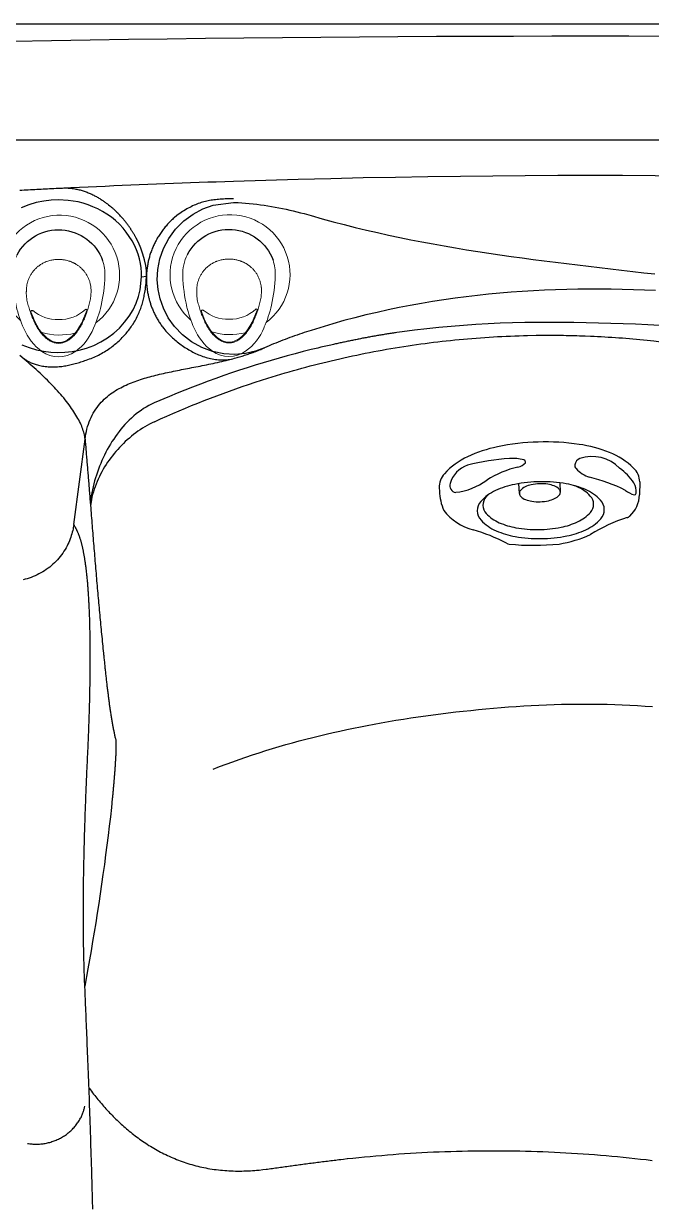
# Model space of a CAD drawing. Extents: x 832 to 912, y 781 to 934.
# Drawn here: x 859.19 to 873.58, y 863.5 to 890.68 of the extents above; entities that cross this region are included whole.
import ezdxf

# ---------------------------------------------------------------- set-up
doc = ezdxf.new("R2010")
doc.units = 0
doc.header["$MEASUREMENT"] = 0
for name, color, linetype in [('1', 4, 'Continuous'), ('DIM', 3, 'Continuous'), ('SPA', 2, 'Continuous')]:
    doc.layers.add(name, color=color, linetype=linetype)

# ---------------------------------------------------------------- blocks, each defined once
blk = doc.blocks.new('72')
at = {"color": 4, "linetype": 'Continuous', "lineweight": 15}
for start, end in [(220.7492, 142.9494), (165.1969, 197.8132)]:
    blk.add_arc((0, 0), 1.375, start, end, dxfattribs=at)
at = {"layer": '1', "linetype": 'Continuous', "lineweight": 15}
blk.add_line((-1.521, -0.646), (-1.523, -0.644), dxfattribs=at)
at = {"layer": '1', "linetype": 'Continuous', "lineweight": 15, "flags": 128}
blk.add_lwpolyline([(-0.81, 0.621), (-0.905, 0.587), (-0.999, 0.549), (-1.092, 0.505), (-1.181, 0.456), (-1.267, 0.4), (-1.347, 0.337), (-1.405, 0.282), (-1.457, 0.221), (-1.487, 0.176), (-1.512, 0.128), (-1.531, 0.077), (-1.544, 0.02), (-1.546, -0.039), (-1.539, -0.097), (-1.522, -0.153), (-1.5, -0.203), (-1.472, -0.25), (-1.44, -0.294), (-1.381, -0.359), (-1.315, -0.416), (-1.244, -0.468), (-1.149, -0.525), (-1.05, -0.576), (-0.948, -0.619), (-0.844, -0.658)], dxfattribs=at)
at = {"layer": '1', "linetype": 'Continuous', "lineweight": 15}
for centre, radius, start, end in [((-0.187, -1.448), 2.451, 102.0442, 114.7624), ((0.104, -2.603), 3.642, 92.0665, 102.7282), ((0.021, 0.084), 0.954, 70.8918, 92.891), ((-0.734, -0.399), 1.272, 112.1545, 143.4931), ((-0.148, 0), 0.873, 137.3551, 181.5716), ((-1.223, -0.024), 0.655, 144.4276, 215.6266), ((-0.141, -0.046), 0.88, 178.584, 220.1541), ((-0.741, 0.343), 1.261, 216.4207, 247.5271), ((-0.154, 1.5), 2.557, 245.294, 257.3674), ((0.073, 2.388), 3.473, 256.4351, 268.374), ((0.016, -0.096), 0.988, 267.5789, 296.8901)]:
    blk.add_arc(centre, radius, start, end, dxfattribs=at)
at = {"layer": '1'}
for centre, radius, start, end in [((-0.036, -0.025), 1.076, 297.6393, 69.9241), ((-0.802, 0.605), 0.0177, 309.977, 117.7542), ((-0.836, -0.631), 0.028, 253.5221, 38.0725)]:
    blk.add_arc(centre, radius, start, end, dxfattribs=at)
at = {"layer": '1', "color": 3, "linetype": 'Continuous', "lineweight": 15}
for points, knots in [([(-0.605, -0.743), (-0.647, -0.733), (-0.729, -0.712), (-0.85, -0.673), (-0.969, -0.629), (-1.086, -0.577), (-1.185, -0.524), (-1.266, -0.473), (-1.331, -0.426), (-1.391, -0.373), (-1.446, -0.315), (-1.494, -0.251), (-1.526, -0.192), (-1.545, -0.142), (-1.556, -0.103), (-1.563, -0.064), (-1.566, -0.024), (-1.564, 0.016), (-1.557, 0.056), (-1.546, 0.094), (-1.527, 0.144), (-1.495, 0.202), (-1.446, 0.266), (-1.391, 0.324), (-1.33, 0.376), (-1.266, 0.423), (-1.185, 0.475), (-1.087, 0.528), (-0.971, 0.58), (-0.851, 0.625), (-0.73, 0.663), (-0.648, 0.684), (-0.607, 0.694)], [0, 0, 0, 0, 0.049918, 0.099848, 0.149772, 0.199708, 0.249758, 0.281163, 0.312549, 0.343847, 0.375097, 0.406409, 0.43777, 0.453463, 0.469146, 0.48481, 0.500452, 0.516071, 0.531676, 0.547279, 0.562891, 0.594116, 0.625338, 0.65655, 0.687781, 0.719016, 0.750242, 0.800203, 0.850202, 0.900166, 0.950083, 1, 1, 1, 1]), ([(-0.607, 0.694), (-0.587, 0.699), (-0.548, 0.707), (-0.508, 0.711), (-0.488, 0.713)], [0, 0, 0, 0, 0.499996, 1, 1, 1, 1]), ([(-0.432, 0.718), (-0.441, 0.717), (-0.46, 0.716), (-0.479, 0.714), (-0.488, 0.713)], [0, 0, 0, 0, 0.503897, 1, 1, 1, 1]), ([(-0.302, 0.718), (-0.325, 0.719), (-0.368, 0.721), (-0.411, 0.719), (-0.432, 0.718)], [0, 0, 0, 0, 0.515264, 1, 1, 1, 1]), ([(-0.029, 0.638), (-0.052, 0.649), (-0.097, 0.671), (-0.163, 0.693), (-0.225, 0.708), (-0.265, 0.714), (-0.284, 0.716)], [0, 0, 0, 0, 0.2871549, 0.5493861, 0.7868935, 1, 1, 1, 1]), ([(0.36, -0.024), (0.359, 0.002), (0.358, 0.054), (0.345, 0.133), (0.33, 0.192), (0.317, 0.232), (0.31, 0.252), (0.302, 0.272), (0.293, 0.293), (0.284, 0.313), (0.274, 0.333), (0.257, 0.365), (0.23, 0.407), (0.191, 0.46), (0.145, 0.511), (0.092, 0.559), (0.034, 0.602), (-0.008, 0.626), (-0.029, 0.638)], [0, 0, 0, 0, 0.095821, 0.193894, 0.294492, 0.320678, 0.347244, 0.374185, 0.401486, 0.429141, 0.457148, 0.485334, 0.563526, 0.642838, 0.730397, 0.819135, 0.909028, 1, 1, 1, 1]), ([(-0.031, -0.684), (-0.01, -0.672), (0.032, -0.65), (0.089, -0.608), (0.143, -0.56), (0.184, -0.515), (0.216, -0.474), (0.24, -0.44), (0.261, -0.405), (0.28, -0.37), (0.294, -0.339), (0.305, -0.314), (0.321, -0.272), (0.341, -0.206), (0.357, -0.114), (0.359, -0.054), (0.36, -0.024)], [0, 0, 0, 0, 0.089465, 0.177985, 0.265807, 0.356658, 0.40795, 0.458748, 0.509015, 0.558748, 0.607996, 0.633599, 0.659069, 0.775989, 0.88959, 1, 1, 1, 1]), ([(-0.469, -0.763), (-0.492, -0.761), (-0.538, -0.758), (-0.583, -0.748), (-0.605, -0.743)], [0, 0, 0, 0, 0.500007, 1, 1, 1, 1]), ([(-0.469, -0.763), (-0.458, -0.763), (-0.435, -0.765), (-0.412, -0.765), (-0.4, -0.765)], [0, 0, 0, 0, 0.497126, 1, 1, 1, 1]), ([(-0.283, -0.76), (-0.263, -0.758), (-0.223, -0.752), (-0.162, -0.737), (-0.096, -0.715), (-0.053, -0.695), (-0.031, -0.684)], [0, 0, 0, 0, 0.219659, 0.459288, 0.719297, 1, 1, 1, 1])]:
    blk.add_open_spline(points, degree=3, knots=knots, dxfattribs=at)
for points in [[(-0.302, 0.718), (-0.284, 0.716)], [(-0.4, -0.765), (-0.303, -0.762)]]:
    blk.add_open_spline(points, degree=1, dxfattribs=at)
at = {"layer": '1', "linetype": 'Continuous', "lineweight": 15}
blk.add_open_spline([(-0.283, -0.76), (-0.303, -0.762)], degree=1, dxfattribs=at)
blk = doc.blocks.new('STANDARD')
at = {"layer": '1', "color": 2}
for p, q in [((0.984, 2.3), (1.28, 2.282)), ((1.162, 0.474), (0.952, 0.472)), ((1.166, -0.466), (0.941, -0.471)), ((0.984, -2.3), (1.056, -2.298))]:
    blk.add_line(p, q, dxfattribs=at)
blk.add_lwpolyline([(0.984, 2.3, 0.194738), (0.662, 2.17, 0.099647), (0.288, 1.626, 0.057272), (0.082, 0.936, 0.043868), (0, 0, 0.043868), (0.082, -0.936, 0.057272), (0.288, -1.626, 0.099647), (0.662, -2.17, 0.194738), (0.984, -2.3, 0.194738)], format="xyb", dxfattribs=at)
for points in [[(1.536, -1.445, 0.188918), (1.753, -1.364, 0.101146), (2.005, -1.027, 0.059435), (2.15, -0.592, 0.045845), (2.216, -0.001, 0.045845), (2.173, 0.591, 0.059435), (2.045, 1.032, 0.101146), (1.806, 1.379, 0.188918), (1.592, 1.468, 0.188918), (1.376, 1.387, 0.101146), (1.123, 1.05, 0.059435), (0.978, 0.615, 0.045845), (0.913, 0.024, 0.045845), (0.955, -0.568, 0.059435), (1.083, -1.009, 0.101146), (1.322, -1.356, 0.188918)], [(1.166, -0.466, 0.191184), (1.234, -0.439, 0.100578), (1.312, -0.328, 0.058587), (1.354, -0.186, 0.045064), (1.371, 0.005, 0.045064), (1.353, 0.196, 0.058587), (1.309, 0.337, 0.100578), (1.231, 0.447, 0.191184), (1.162, 0.474, 0.191184), (1.095, 0.447, 0.100578), (1.017, 0.336, 0.058587), (0.974, 0.194, 0.045064), (0.958, 0.003, 0.045064), (0.976, -0.188, 0.058587), (1.019, -0.329, 0.100578), (1.098, -0.44, 0.191184)]]:
    blk.add_lwpolyline(points, format="xyb", close=True, dxfattribs=at)
at = {"layer": '1', "color": 3}
for points in [[(1.414, -1.311, 0.188918), (1.603, -1.241, 0.101146), (1.823, -0.947, 0.059435), (1.949, -0.568, 0.045845), (2.007, -0.053, 0.045845), (1.969, 0.464, 0.059435), (1.858, 0.848, 0.101146), (1.65, 1.15, 0.188918), (1.463, 1.227, 0.188918), (1.274, 1.157, 0.101146), (1.055, 0.863, 0.010554), (1.026, 0.798, 0.045845)], [(1.172, -1.175, 0.021992), (1.228, -1.234, 0.188918), (1.414, -1.311, 0.188918)]]:
    blk.add_lwpolyline(points, format="xyb", dxfattribs=at)
for centre, radius, start, end in [((1.183, 1.847), 0.366, 80.8518, 118.9625), ((1.235, 2.165), 0.0439, 357.8341, 81.7245), ((1.724, 1.025), 1.349, 122.169, 142.4355), ((4.562, 0.132), 3.857, 151.6164, 164.6623), ((0.568, 2.431), 0.76, 322.2664, 339.394), ((1.258, 1.195), 0.889, 132.7569, 196.3026), ((0.095, 1.439), 0.801, 312.5754, 339.0523), ((0.583, 1.008), 0.188, 199.4752, 259.1487), ((0.567, 0.925), 0.103, 259.1487, 312.5754), ((1.287, -0.625), 0.931, 162.2988, 182.6181), ((0.453, -0.355), 0.0541, 73.5871, 165.6626), ((0.16, -0.575), 0.411, 13.2926, 41.4318), ((2.731, -0.06), 2.211, 190.9737, 211.2098), ((5.417, -0.499), 5.062, 181.9016, 192.9406), ((-0.343, -2.033), 1.443, 4.4001, 34.9907), ((1.085, -1.451), 0.629, 196.8623, 251.9047), ((0.943, -1.903), 0.155, 249.9578, 352.6608)]:
    blk.add_arc(centre, radius, start, end, dxfattribs=at)
at = {"layer": '1', "color": 2}
for centre, radius, start, end in [((1.254, 1.613), 0.669, 40.7757, 87.76), ((1.634, 1.941), 0.168, 15.685, 40.7757), ((5.174, 2.935), 3.51, 195.685, 210.8178), ((-0.652, -0.001), 3.033, 7.7761, 22.0333), ((-3.284, 0.004), 5.652, 352.4729, 4.1121), ((5.378, -2.583), 3.559, 149.904, 163.1848), ((2.153, -0.714), 0.168, 329.904, 352.4729), ((0.729, -1.167), 1.301, 306.4998, 342.6906), ((1.026, -0.938), 1.361, 271.2926, 290.5173)]:
    blk.add_arc(centre, radius, start, end, dxfattribs=at)
blk = doc.blocks.new('2010SOVEREIGN')
at = {"layer": '1', "color": 3}
blk.add_line((67.597, 90.03), (12.061, 90.03), dxfattribs=at)
blk.add_arc((39.827, -655.505), 747.922, 87.836622, 92.163457, dxfattribs=at)
at = {"layer": 'SPA', "color": 3, "linetype": 'Continuous'}
for p, q in [((29.535, 86.899), (29.649, 86.915)), ((27.982, 81.216), (28.241, 83.178))]:
    blk.add_line(p, q, dxfattribs=at)
at = {"layer": 'SPA', "color": 4}
blk.add_lwpolyline([(12, 92.705), (67.658, 92.705, -0.414214), (79.658, 80.705), (79.658, 12, -0.414214), (67.658, 0), (12, 0, -0.414214), (0, 12), (0, 80.705, -0.414214)], format="xyb", close=True, dxfattribs=at)
at = {"layer": 'SPA', "color": 2, "linetype": 'Continuous'}
for points in [[(31.641, 89.095), (32.385, 89.118), (33.128, 89.139), (33.872, 89.157), (34.615, 89.174), (35.359, 89.188), (36.102, 89.2), (36.846, 89.21), (37.589, 89.218), (38.333, 89.224), (39.077, 89.227), (39.821, 89.228), (40.564, 89.227), (41.308, 89.224), (42.052, 89.218), (42.795, 89.211), (43.539, 89.201), (44.283, 89.189), (45.026, 89.174), (46.513, 89.139)], [(26.745, 88.887), (26.794, 88.889), (26.843, 88.892), (26.892, 88.894), (26.94, 88.897), (26.989, 88.899), (27.038, 88.902), (27.087, 88.904), (27.136, 88.907), (27.185, 88.909), (27.233, 88.912), (27.282, 88.914), (27.331, 88.917), (27.38, 88.919), (27.429, 88.921), (27.478, 88.924), (27.526, 88.926), (27.575, 88.929), (27.624, 88.931), (27.722, 88.936)], [(27.722, 88.936), (27.918, 88.945), (28.114, 88.954), (28.309, 88.964), (28.505, 88.972), (28.701, 88.981), (28.897, 88.99), (29.093, 88.998), (29.289, 89.007), (29.485, 89.015), (29.681, 89.023), (29.877, 89.031), (30.073, 89.038), (30.269, 89.046), (30.465, 89.053), (30.661, 89.061), (30.857, 89.068), (31.053, 89.075), (31.249, 89.081), (31.641, 89.095)], [(41.421, 85.785), (41.14, 85.799), (40.858, 85.811), (40.576, 85.822), (40.294, 85.831), (40.012, 85.839), (39.73, 85.845), (39.448, 85.849), (39.165, 85.852), (38.883, 85.853), (38.601, 85.852), (38.32, 85.849), (38.04, 85.842), (37.761, 85.832), (37.482, 85.819), (37.201, 85.803), (36.918, 85.783), (36.636, 85.76), (36.355, 85.734), (36.073, 85.705), (35.793, 85.672), (35.513, 85.636), (35.387, 85.619), (35.361, 85.615), (35.335, 85.612), (35.309, 85.608), (35.283, 85.604), (35.256, 85.6), (35.23, 85.596), (35.204, 85.592), (35.178, 85.588), (35.152, 85.584), (35.126, 85.58), (35.1, 85.576), (35.074, 85.571), (35.048, 85.567), (35.021, 85.563), (34.995, 85.558), (34.969, 85.554), (34.943, 85.549), (34.917, 85.545), (34.891, 85.54), (34.865, 85.536), (34.839, 85.531), (34.813, 85.526), (34.787, 85.522), (34.761, 85.517), (34.735, 85.512), (34.709, 85.507), (34.683, 85.502), (34.657, 85.498), (34.631, 85.493), (34.605, 85.488), (34.579, 85.483), (34.553, 85.478), (34.527, 85.472), (34.502, 85.467), (34.476, 85.462), (34.45, 85.457), (34.424, 85.452), (34.398, 85.446), (34.372, 85.441), (34.346, 85.436), (34.32, 85.431), (34.294, 85.425), (34.269, 85.42), (34.243, 85.414), (34.217, 85.409), (34.191, 85.403), (34.165, 85.398), (34.139, 85.392), (34.114, 85.387), (34.088, 85.381), (34.062, 85.376), (34.036, 85.37), (34.01, 85.364), (33.985, 85.359), (33.959, 85.353), (33.933, 85.347), (33.872, 85.334), (33.798, 85.317), (33.724, 85.3), (33.649, 85.283), (33.575, 85.265), (33.427, 85.229)], [(33.427, 85.229), (33.242, 85.183), (33.057, 85.135), (32.873, 85.085), (32.69, 85.034), (32.507, 84.981), (32.324, 84.927), (32.142, 84.871), (31.961, 84.814), (31.78, 84.755), (31.599, 84.695), (31.42, 84.633), (31.241, 84.57), (31.062, 84.505), (30.884, 84.438), (30.707, 84.37), (30.53, 84.301), (30.354, 84.23), (30.178, 84.157), (29.829, 84.008)], [(29.829, 84.008), (29.765, 83.978), (29.703, 83.946), (29.642, 83.912), (29.582, 83.875), (29.524, 83.836), (29.467, 83.795), (29.411, 83.752), (29.357, 83.707), (29.305, 83.66), (29.254, 83.612), (29.204, 83.562), (29.156, 83.511), (29.109, 83.458), (29.064, 83.404), (29.02, 83.349), (28.978, 83.293), (28.937, 83.236), (28.897, 83.178), (28.858, 83.118), (28.821, 83.058), (28.786, 82.997), (28.751, 82.936), (28.718, 82.873), (28.687, 82.81), (28.656, 82.747), (28.627, 82.682), (28.599, 82.617), (28.573, 82.552), (28.548, 82.486), (28.524, 82.419), (28.501, 82.352), (28.48, 82.285), (28.459, 82.217), (28.441, 82.149), (28.424, 82.08), (28.408, 82.011), (28.393, 81.942), (28.38, 81.872), (28.359, 81.732)], [(35.026, 76.668), (35.197, 76.698), (35.367, 76.727), (35.538, 76.754), (35.71, 76.781), (35.881, 76.806), (36.053, 76.83), (36.224, 76.854), (36.396, 76.876), (36.569, 76.897), (36.741, 76.917), (36.913, 76.936), (37.086, 76.954), (37.259, 76.972), (37.432, 76.988), (37.605, 77.003), (37.778, 77.018), (37.951, 77.031), (38.124, 77.043), (38.298, 77.055), (38.471, 77.065), (38.645, 77.074), (38.818, 77.081), (38.992, 77.088), (39.166, 77.092), (39.34, 77.096), (39.514, 77.098), (39.688, 77.099), (39.862, 77.098), (40.036, 77.095), (40.21, 77.092), (40.384, 77.086), (40.558, 77.08), (40.732, 77.072), (40.906, 77.062), (41.079, 77.052), (41.253, 77.04)], [(31.176, 75.607), (31.325, 75.665), (31.475, 75.721), (31.625, 75.775), (31.776, 75.829), (31.927, 75.881), (32.079, 75.932), (32.231, 75.981), (32.383, 76.03), (32.536, 76.076), (32.689, 76.122), (32.843, 76.167), (32.997, 76.21), (33.151, 76.252), (33.306, 76.293), (33.461, 76.333), (33.616, 76.371), (33.772, 76.408), (33.927, 76.445), (34.084, 76.48), (34.24, 76.514), (34.397, 76.547), (34.554, 76.579), (34.711, 76.61), (35.026, 76.668)], [(26.924, 67.021), (26.948, 67.017), (26.973, 67.013), (26.997, 67.01), (27.022, 67.007), (27.047, 67.005), (27.072, 67.004), (27.098, 67.003), (27.123, 67.002), (27.149, 67.003), (27.174, 67.004), (27.2, 67.005), (27.225, 67.007), (27.251, 67.01), (27.277, 67.013), (27.303, 67.017), (27.328, 67.021), (27.354, 67.026), (27.38, 67.032), (27.405, 67.038), (27.431, 67.044), (27.456, 67.052), (27.482, 67.06), (27.507, 67.068), (27.532, 67.077), (27.556, 67.087), (27.581, 67.097), (27.605, 67.108), (27.63, 67.119), (27.654, 67.131), (27.677, 67.143), (27.701, 67.156), (27.724, 67.169), (27.746, 67.183), (27.769, 67.197), (27.791, 67.212), (27.812, 67.228), (27.834, 67.243), (27.855, 67.26), (27.875, 67.276), (27.895, 67.294), (27.915, 67.311), (27.934, 67.329), (27.953, 67.348), (27.971, 67.367), (27.989, 67.386), (28.006, 67.406), (28.023, 67.426), (28.039, 67.446), (28.055, 67.467), (28.07, 67.488), (28.085, 67.509), (28.099, 67.531), (28.112, 67.553), (28.125, 67.574), (28.137, 67.596), (28.148, 67.617), (28.158, 67.638), (28.168, 67.658), (28.176, 67.679), (28.185, 67.699), (28.192, 67.718), (28.199, 67.737), (28.205, 67.756), (28.211, 67.775), (28.216, 67.792), (28.221, 67.81), (28.225, 67.827), (28.229, 67.843), (28.236, 67.874)]]:
    blk.add_lwpolyline(points, dxfattribs=at)
at = {"layer": 'SPA', "color": 3, "linetype": 'Continuous'}
for points in [[(27.722, 88.936), (27.757, 88.937), (27.791, 88.937), (27.824, 88.937), (27.857, 88.935), (27.888, 88.933), (27.919, 88.93), (27.948, 88.927), (27.976, 88.923), (28.004, 88.918), (28.03, 88.913), (28.055, 88.908), (28.079, 88.903), (28.104, 88.897), (28.128, 88.891), (28.152, 88.884), (28.175, 88.878), (28.198, 88.87), (28.222, 88.863), (28.244, 88.855), (28.267, 88.846), (28.29, 88.838), (28.312, 88.829), (28.334, 88.82), (28.355, 88.811), (28.377, 88.801), (28.398, 88.791), (28.419, 88.781), (28.44, 88.771), (28.46, 88.76), (28.48, 88.749), (28.5, 88.739), (28.52, 88.727), (28.539, 88.716), (28.558, 88.705), (28.577, 88.694), (28.595, 88.683), (28.612, 88.671), (28.63, 88.66), (28.647, 88.649), (28.663, 88.637), (28.68, 88.626), (28.696, 88.614), (28.711, 88.603), (28.726, 88.592), (28.741, 88.581), (28.755, 88.57), (28.769, 88.559), (28.782, 88.549), (28.808, 88.528)], [(27.632, 88.665), (27.466, 88.658), (27.295, 88.637), (27.122, 88.601), (26.949, 88.548), (26.78, 88.479)], [(29.535, 86.899), (29.533, 87), (29.524, 87.102), (29.509, 87.206), (29.486, 87.311), (29.455, 87.416), (29.417, 87.521), (29.371, 87.625), (29.318, 87.727), (29.256, 87.827), (29.187, 87.923), (29.111, 88.016), (29.028, 88.104), (28.939, 88.187), (28.844, 88.264), (28.744, 88.335), (28.64, 88.399), (28.532, 88.457), (28.421, 88.507), (28.309, 88.551), (28.195, 88.587), (28.081, 88.616), (27.967, 88.638), (27.853, 88.653), (27.632, 88.665)], [(32.354, 85.268), (32.145, 85.192), (31.917, 85.141), (31.673, 85.12), (31.419, 85.134), (31.164, 85.187), (30.915, 85.279), (30.682, 85.408), (30.473, 85.569), (30.294, 85.756), (30.149, 85.961), (30.038, 86.176), (29.961, 86.393), (29.915, 86.607), (29.897, 86.831), (29.908, 87.066), (29.955, 87.308), (30.038, 87.55), (30.159, 87.781), (30.316, 87.995), (30.504, 88.183), (30.716, 88.339), (30.943, 88.459), (31.179, 88.542), (31.641, 88.606)], [(31.641, 88.687), (31.603, 88.687), (31.564, 88.687), (31.526, 88.686), (31.488, 88.685), (31.45, 88.684), (31.413, 88.682), (31.376, 88.68), (31.339, 88.678), (31.303, 88.675), (31.267, 88.671), (31.232, 88.668), (31.197, 88.663), (31.163, 88.659), (31.129, 88.654), (31.097, 88.648), (31.064, 88.642), (31.032, 88.635), (30.999, 88.627), (30.967, 88.619), (30.934, 88.61), (30.902, 88.6), (30.87, 88.589), (30.837, 88.578), (30.804, 88.566), (30.772, 88.553), (30.739, 88.539), (30.707, 88.524), (30.674, 88.508), (30.641, 88.492), (30.608, 88.474), (30.575, 88.456), (30.542, 88.437), (30.509, 88.416), (30.475, 88.395), (30.442, 88.373), (30.41, 88.35), (30.378, 88.327), (30.346, 88.302), (30.284, 88.252)], [(31.641, 88.606), (31.649, 88.606), (31.656, 88.606), (31.664, 88.606), (31.671, 88.606), (31.679, 88.605), (31.686, 88.605), (31.694, 88.605), (31.701, 88.605), (31.708, 88.605), (31.716, 88.604), (31.723, 88.604), (31.73, 88.604), (31.738, 88.603), (31.752, 88.603)], [(31.752, 88.603), (31.837, 88.597), (31.922, 88.59), (32.007, 88.582), (32.092, 88.573), (32.176, 88.563), (32.261, 88.553), (32.345, 88.541), (32.43, 88.528), (32.514, 88.514), (32.598, 88.499), (32.682, 88.483), (32.766, 88.467), (32.849, 88.449), (32.932, 88.431), (33.015, 88.411), (33.098, 88.391), (33.181, 88.37), (33.263, 88.349), (33.427, 88.303)], [(29.089, 88.254), (29.072, 88.274), (29.055, 88.293), (29.038, 88.311), (29.021, 88.329), (29.005, 88.346), (28.989, 88.362), (28.973, 88.378), (28.958, 88.393), (28.943, 88.407), (28.928, 88.421), (28.914, 88.435), (28.9, 88.447), (28.887, 88.46), (28.874, 88.471), (28.862, 88.482), (28.85, 88.492), (28.839, 88.502), (28.828, 88.511), (28.808, 88.528)], [(29.649, 86.915), (29.646, 87.037), (29.632, 87.162), (29.606, 87.291), (29.569, 87.422), (29.522, 87.555), (29.464, 87.687), (29.414, 87.785), (29.399, 87.813), (29.392, 87.825), (29.385, 87.837), (29.379, 87.849), (29.372, 87.86), (29.365, 87.872), (29.358, 87.884), (29.351, 87.895), (29.344, 87.907), (29.337, 87.918), (29.33, 87.93), (29.323, 87.941), (29.316, 87.952), (29.309, 87.963), (29.301, 87.975), (29.294, 87.986), (29.287, 87.997), (29.279, 88.008), (29.272, 88.018), (29.264, 88.029), (29.257, 88.04), (29.249, 88.051), (29.242, 88.061), (29.234, 88.071), (29.227, 88.082), (29.219, 88.092), (29.212, 88.102), (29.204, 88.112), (29.197, 88.122), (29.189, 88.132), (29.181, 88.142), (29.174, 88.152), (29.166, 88.162), (29.158, 88.171), (29.151, 88.181), (29.143, 88.19), (29.135, 88.2), (29.127, 88.209), (29.12, 88.218), (29.112, 88.227), (29.104, 88.236), (29.089, 88.254)], [(30.284, 88.252), (30.264, 88.234), (30.245, 88.216), (30.225, 88.198), (30.206, 88.18), (30.187, 88.161), (30.168, 88.142), (30.15, 88.123), (30.132, 88.103), (30.114, 88.084), (30.097, 88.064), (30.079, 88.043), (30.062, 88.023), (30.046, 88.002), (30.029, 87.981), (30.013, 87.96), (29.998, 87.938), (29.982, 87.917), (29.967, 87.895), (29.952, 87.872), (29.937, 87.85), (29.923, 87.827), (29.909, 87.805), (29.896, 87.782), (29.883, 87.759), (29.87, 87.735), (29.857, 87.712), (29.845, 87.689), (29.834, 87.665), (29.822, 87.641), (29.811, 87.617), (29.801, 87.594), (29.791, 87.569), (29.781, 87.545), (29.771, 87.521), (29.762, 87.497), (29.753, 87.473), (29.745, 87.449), (29.737, 87.425), (29.729, 87.401), (29.722, 87.376), (29.715, 87.352), (29.709, 87.328), (29.703, 87.304), (29.697, 87.28), (29.691, 87.256), (29.686, 87.233), (29.681, 87.209), (29.677, 87.185), (29.673, 87.161), (29.669, 87.138), (29.666, 87.114), (29.663, 87.091), (29.66, 87.068), (29.657, 87.045), (29.655, 87.023), (29.653, 87.001), (29.652, 86.979), (29.651, 86.957), (29.649, 86.915)], [(33.427, 88.303), (33.679, 88.231), (33.931, 88.162), (34.183, 88.096), (34.437, 88.032), (34.69, 87.971), (34.945, 87.912), (35.199, 87.856), (35.454, 87.802), (35.709, 87.75), (35.965, 87.7), (36.22, 87.653), (36.476, 87.607), (36.731, 87.563), (36.987, 87.521), (37.242, 87.48), (37.497, 87.441), (37.752, 87.403), (38.007, 87.367), (38.262, 87.331), (38.516, 87.297), (38.77, 87.264), (39.024, 87.232), (39.277, 87.201), (39.531, 87.17), (39.784, 87.14), (40.037, 87.11), (40.29, 87.081), (40.543, 87.052), (40.796, 87.023), (41.049, 86.994), (41.302, 86.966)], [(26.793, 85.341), (26.957, 85.275), (27.124, 85.225), (27.291, 85.19), (27.456, 85.169), (27.617, 85.162), (27.778, 85.167), (27.942, 85.185), (28.109, 85.217), (28.276, 85.265), (28.44, 85.327), (28.601, 85.405), (28.754, 85.498), (28.898, 85.605), (29.03, 85.724), (29.149, 85.855), (29.253, 85.994), (29.341, 86.141), (29.412, 86.292), (29.466, 86.445), (29.505, 86.599), (29.535, 86.899)], [(29.369, 85.861), (29.387, 85.892), (29.405, 85.923), (29.421, 85.954), (29.437, 85.985), (29.452, 86.016), (29.466, 86.047), (29.48, 86.078), (29.492, 86.11), (29.505, 86.141), (29.516, 86.172), (29.527, 86.203), (29.537, 86.234), (29.547, 86.264), (29.556, 86.295), (29.564, 86.326), (29.572, 86.356), (29.58, 86.386), (29.587, 86.417), (29.593, 86.446), (29.599, 86.476), (29.606, 86.507), (29.612, 86.541), (29.618, 86.578), (29.624, 86.617), (29.629, 86.66), (29.635, 86.705), (29.639, 86.753), (29.643, 86.804), (29.649, 86.915)], [(29.649, 86.915), (29.648, 86.867), (29.648, 86.821), (29.65, 86.777), (29.652, 86.735), (29.655, 86.695), (29.659, 86.658), (29.663, 86.624), (29.667, 86.592), (29.672, 86.563), (29.676, 86.537), (29.68, 86.514), (29.684, 86.494), (29.688, 86.473), (29.693, 86.453), (29.697, 86.433), (29.702, 86.413), (29.708, 86.393), (29.713, 86.372), (29.719, 86.352), (29.725, 86.331), (29.731, 86.311), (29.738, 86.29), (29.744, 86.269), (29.752, 86.248), (29.759, 86.227), (29.767, 86.206), (29.775, 86.185), (29.784, 86.164), (29.792, 86.143), (29.802, 86.121), (29.811, 86.1), (29.821, 86.079), (29.831, 86.058), (29.841, 86.037), (29.852, 86.016), (29.863, 85.995), (29.874, 85.974), (29.886, 85.953), (29.897, 85.932), (29.91, 85.911), (29.922, 85.891), (29.935, 85.87), (29.948, 85.85), (29.962, 85.83), (29.975, 85.809), (29.989, 85.789), (30.004, 85.769), (30.018, 85.75), (30.049, 85.711)], [(41.318, 86.583), (41.065, 86.595), (40.811, 86.604), (40.557, 86.611), (40.303, 86.616), (40.049, 86.618), (39.794, 86.618), (39.539, 86.615), (39.284, 86.61), (39.029, 86.602), (38.774, 86.592), (38.518, 86.579), (38.262, 86.563), (38.006, 86.545), (37.75, 86.523), (37.493, 86.499), (37.236, 86.472), (36.98, 86.441), (36.723, 86.408), (36.466, 86.371), (36.21, 86.331), (35.954, 86.288), (35.698, 86.242), (35.443, 86.192), (35.188, 86.139), (34.934, 86.083), (34.68, 86.023), (34.428, 85.96), (34.176, 85.893), (33.925, 85.822), (33.427, 85.671)], [(28.308, 85.001), (28.343, 85.014), (28.378, 85.027), (28.413, 85.041), (28.448, 85.056), (28.483, 85.072), (28.517, 85.088), (28.552, 85.105), (28.586, 85.123), (28.619, 85.141), (28.652, 85.16), (28.684, 85.179), (28.716, 85.198), (28.747, 85.218), (28.777, 85.238), (28.807, 85.259), (28.836, 85.28), (28.864, 85.301), (28.891, 85.322), (28.918, 85.344), (28.945, 85.366), (28.971, 85.388), (28.996, 85.41), (29.021, 85.433), (29.045, 85.456), (29.068, 85.479), (29.092, 85.503), (29.114, 85.527), (29.137, 85.551), (29.159, 85.575), (29.18, 85.6), (29.201, 85.625), (29.221, 85.65), (29.241, 85.676), (29.261, 85.701), (29.28, 85.727), (29.298, 85.754), (29.317, 85.78), (29.334, 85.807), (29.369, 85.861)], [(30.049, 85.711), (30.071, 85.683), (30.095, 85.655), (30.118, 85.628), (30.143, 85.602), (30.168, 85.576), (30.194, 85.55), (30.22, 85.525), (30.246, 85.5), (30.273, 85.476), (30.3, 85.452), (30.328, 85.429), (30.356, 85.406), (30.384, 85.384), (30.412, 85.362), (30.441, 85.341), (30.47, 85.32), (30.499, 85.3), (30.528, 85.281), (30.557, 85.262), (30.587, 85.244), (30.617, 85.226), (30.648, 85.208), (30.679, 85.191), (30.711, 85.174), (30.743, 85.158), (30.775, 85.143), (30.808, 85.127), (30.842, 85.113), (30.876, 85.099), (30.91, 85.086), (30.944, 85.074), (30.979, 85.062), (31.014, 85.051), (31.049, 85.041), (31.084, 85.032), (31.12, 85.023), (31.156, 85.016), (31.192, 85.009), (31.228, 85.004), (31.264, 84.999), (31.301, 84.996), (31.337, 84.994), (31.373, 84.992), (31.41, 84.992), (31.446, 84.994), (31.483, 84.996), (31.519, 85), (31.555, 85.005), (31.626, 85.02)], [(33.427, 85.671), (33.373, 85.653), (33.318, 85.636), (33.264, 85.618), (33.209, 85.599), (33.155, 85.581), (33.1, 85.562), (33.046, 85.543), (32.992, 85.524), (32.938, 85.504), (32.884, 85.484), (32.831, 85.464), (32.777, 85.444), (32.724, 85.423), (32.671, 85.402), (32.617, 85.38), (32.564, 85.358), (32.511, 85.336), (32.459, 85.314), (32.354, 85.268)], [(35.646, 85.316), (35.743, 85.331), (35.84, 85.345), (35.937, 85.358), (36.035, 85.371), (36.132, 85.384), (36.229, 85.396), (36.327, 85.408), (36.425, 85.419), (36.522, 85.43), (36.62, 85.441), (36.718, 85.451), (36.816, 85.461), (36.914, 85.47), (37.012, 85.478), (37.11, 85.487), (37.208, 85.494), (37.306, 85.502), (37.405, 85.509), (37.503, 85.515), (37.601, 85.521), (37.699, 85.527), (37.798, 85.532), (37.896, 85.537), (37.994, 85.541), (38.092, 85.545), (38.191, 85.548), (38.289, 85.551), (38.387, 85.554), (38.584, 85.557)], [(38.584, 85.557), (38.646, 85.558), (38.709, 85.559), (38.771, 85.559), (38.833, 85.559), (38.895, 85.559), (38.958, 85.559), (39.02, 85.559), (39.082, 85.558), (39.144, 85.558), (39.207, 85.557), (39.269, 85.556), (39.331, 85.554), (39.393, 85.553), (39.456, 85.552), (39.518, 85.55), (39.58, 85.548), (39.642, 85.546), (39.705, 85.543), (39.829, 85.538)], [(39.829, 85.538), (39.91, 85.535), (39.992, 85.531), (40.073, 85.527), (40.154, 85.522), (40.235, 85.518), (40.317, 85.513), (40.398, 85.507), (40.478, 85.502), (40.559, 85.496), (40.64, 85.49), (40.721, 85.483), (40.802, 85.477), (40.882, 85.469), (40.963, 85.462), (41.043, 85.454), (41.124, 85.446), (41.204, 85.437), (41.284, 85.428), (41.444, 85.408)], [(26.821, 85.034), (26.836, 85.024), (26.851, 85.014), (26.866, 85.004), (26.881, 84.994), (26.896, 84.985), (26.912, 84.975), (26.929, 84.966), (26.947, 84.956), (26.966, 84.947), (26.986, 84.937), (27.006, 84.928), (27.028, 84.919), (27.05, 84.91), (27.074, 84.902), (27.098, 84.893), (27.123, 84.885), (27.15, 84.878), (27.177, 84.87), (27.206, 84.864), (27.235, 84.857), (27.266, 84.852), (27.297, 84.846), (27.33, 84.842), (27.362, 84.838), (27.394, 84.835), (27.425, 84.833), (27.457, 84.832), (27.489, 84.831), (27.52, 84.831), (27.551, 84.832), (27.582, 84.833), (27.613, 84.835), (27.644, 84.838), (27.675, 84.841), (27.706, 84.845), (27.737, 84.849), (27.768, 84.854), (27.799, 84.859), (27.83, 84.865), (27.861, 84.871), (27.892, 84.878), (27.924, 84.885), (27.955, 84.893), (27.986, 84.901), (28.018, 84.909), (28.05, 84.918), (28.081, 84.927), (28.113, 84.937), (28.146, 84.947), (28.177, 84.957), (28.208, 84.967), (28.237, 84.977), (28.263, 84.986), (28.308, 85.001)], [(28.241, 83.178), (28.237, 83.209), (28.233, 83.239), (28.227, 83.271), (28.22, 83.303), (28.211, 83.336), (28.201, 83.369), (28.19, 83.403), (28.178, 83.437), (28.164, 83.472), (28.149, 83.507), (28.133, 83.543), (28.115, 83.579), (28.097, 83.615), (28.077, 83.652), (28.056, 83.69), (28.033, 83.727), (28.01, 83.765), (27.985, 83.804), (27.959, 83.842), (27.933, 83.881), (27.905, 83.92), (27.876, 83.96), (27.846, 83.999), (27.815, 84.039), (27.784, 84.079), (27.751, 84.119), (27.717, 84.159), (27.683, 84.199), (27.648, 84.24), (27.611, 84.28), (27.574, 84.321), (27.537, 84.362), (27.498, 84.402), (27.459, 84.443), (27.419, 84.484), (27.378, 84.525), (27.337, 84.566), (27.295, 84.606), (27.252, 84.647), (27.209, 84.688), (27.165, 84.729), (27.121, 84.769), (27.075, 84.81), (27.03, 84.851), (26.984, 84.891), (26.937, 84.932), (26.89, 84.972), (26.842, 85.012), (26.745, 85.093)], [(31.626, 85.02), (31.669, 85.031), (31.698, 85.039), (31.726, 85.047), (31.754, 85.055), (31.782, 85.063), (31.811, 85.072), (31.839, 85.08), (31.868, 85.089), (31.896, 85.098), (31.925, 85.107), (31.954, 85.116), (31.982, 85.126), (32.011, 85.136), (32.04, 85.146), (32.068, 85.156), (32.097, 85.166), (32.126, 85.176), (32.154, 85.187), (32.183, 85.198), (32.212, 85.209), (32.24, 85.221), (32.269, 85.232), (32.297, 85.244), (32.354, 85.268)], [(32.354, 85.268), (32.353, 85.268), (32.353, 85.268), (32.353, 85.268), (32.353, 85.268), (32.353, 85.268), (32.353, 85.268), (32.352, 85.268), (32.352, 85.268), (32.352, 85.268), (32.352, 85.268), (32.352, 85.268), (32.352, 85.268), (32.352, 85.268), (32.352, 85.268), (32.352, 85.268), (32.353, 85.268), (32.353, 85.268), (32.353, 85.268), (32.353, 85.268), (32.353, 85.268), (32.353, 85.268), (32.353, 85.268), (32.352, 85.268), (32.352, 85.268), (32.352, 85.268), (32.352, 85.268), (32.352, 85.268), (32.352, 85.268), (32.352, 85.268), (32.352, 85.268), (32.352, 85.268), (32.352, 85.268), (32.352, 85.268), (32.351, 85.267)], [(32.73, 84.667), (32.826, 84.695), (32.921, 84.722), (33.017, 84.749), (33.113, 84.776), (33.209, 84.803), (33.305, 84.828), (33.402, 84.854), (33.498, 84.879), (33.595, 84.904), (33.691, 84.928), (33.788, 84.951), (33.885, 84.975), (33.982, 84.997), (34.079, 85.02), (34.176, 85.042), (34.274, 85.063), (34.371, 85.084), (34.468, 85.105), (34.566, 85.125), (34.664, 85.144), (34.762, 85.164), (34.859, 85.182), (34.957, 85.201), (35.055, 85.218), (35.154, 85.236), (35.252, 85.253), (35.35, 85.269), (35.449, 85.285), (35.646, 85.316)], [(28.241, 83.178), (28.249, 83.236), (28.259, 83.294), (28.271, 83.351), (28.285, 83.407), (28.3, 83.463), (28.317, 83.517), (28.336, 83.571), (28.357, 83.623), (28.38, 83.674), (28.404, 83.723), (28.43, 83.771), (28.457, 83.817), (28.486, 83.862), (28.516, 83.904), (28.547, 83.945), (28.579, 83.984), (28.612, 84.021), (28.646, 84.057), (28.681, 84.09), (28.716, 84.123), (28.752, 84.154), (28.789, 84.183), (28.826, 84.211), (28.864, 84.238), (28.903, 84.264), (28.941, 84.289), (28.98, 84.312), (29.02, 84.335), (29.06, 84.356), (29.1, 84.377), (29.14, 84.397), (29.181, 84.416), (29.222, 84.434), (29.263, 84.452), (29.304, 84.469), (29.346, 84.485), (29.388, 84.5), (29.43, 84.515), (29.472, 84.53), (29.514, 84.544), (29.557, 84.558), (29.6, 84.571), (29.643, 84.584), (29.686, 84.596), (29.729, 84.608), (29.773, 84.62), (29.816, 84.631), (29.86, 84.642), (29.904, 84.653), (29.949, 84.664), (29.993, 84.674), (30.038, 84.684), (30.083, 84.694), (30.128, 84.704), (30.173, 84.714), (30.219, 84.723), (30.265, 84.733), (30.311, 84.742), (30.357, 84.751), (30.403, 84.76), (30.45, 84.769), (30.497, 84.779), (30.544, 84.788), (30.591, 84.797), (30.639, 84.806), (30.686, 84.815), (30.734, 84.824), (30.783, 84.834), (30.831, 84.843), (30.88, 84.853), (30.929, 84.862), (30.978, 84.872), (31.027, 84.882), (31.077, 84.892), (31.127, 84.903), (31.177, 84.913), (31.227, 84.924), (31.278, 84.935), (31.328, 84.947), (31.379, 84.958), (31.429, 84.97), (31.479, 84.982), (31.529, 84.995), (31.626, 85.02)], [(29.832, 83.575), (29.973, 83.639), (30.114, 83.702), (30.255, 83.765), (30.398, 83.826), (30.54, 83.886), (30.683, 83.945), (30.827, 84.003), (30.97, 84.061), (31.115, 84.117), (31.26, 84.172), (31.405, 84.226), (31.551, 84.279), (31.697, 84.331), (31.843, 84.382), (31.99, 84.432), (32.137, 84.481), (32.285, 84.529), (32.433, 84.576), (32.73, 84.667)], [(29.832, 83.575), (29.776, 83.548), (29.72, 83.519), (29.665, 83.489), (29.611, 83.458), (29.558, 83.425), (29.506, 83.391), (29.454, 83.355), (29.404, 83.318), (29.354, 83.281), (29.305, 83.241), (29.257, 83.201), (29.21, 83.16), (29.164, 83.118), (29.119, 83.075), (29.075, 83.03), (29.031, 82.985), (28.989, 82.939), (28.948, 82.892), (28.908, 82.844), (28.869, 82.795), (28.831, 82.745), (28.794, 82.695), (28.758, 82.644), (28.724, 82.591), (28.69, 82.538), (28.658, 82.484), (28.627, 82.429), (28.597, 82.374), (28.569, 82.317), (28.542, 82.26), (28.517, 82.202), (28.493, 82.144), (28.471, 82.084), (28.45, 82.025), (28.431, 81.964), (28.414, 81.903), (28.399, 81.842), (28.385, 81.78), (28.365, 81.656)], [(28.241, 83.178), (28.244, 83.142), (28.247, 83.106), (28.25, 83.07), (28.253, 83.035), (28.256, 82.999), (28.259, 82.963), (28.261, 82.927), (28.264, 82.891), (28.267, 82.855), (28.27, 82.819), (28.273, 82.783), (28.276, 82.747), (28.279, 82.711), (28.282, 82.675), (28.285, 82.639), (28.288, 82.603), (28.291, 82.567), (28.294, 82.53), (28.297, 82.494), (28.3, 82.458), (28.303, 82.422), (28.306, 82.386), (28.309, 82.35), (28.312, 82.314), (28.315, 82.277), (28.318, 82.241), (28.321, 82.205), (28.324, 82.169), (28.327, 82.132), (28.33, 82.096), (28.333, 82.06), (28.336, 82.023), (28.338, 81.987), (28.341, 81.951), (28.344, 81.914), (28.347, 81.878), (28.35, 81.841), (28.353, 81.805), (28.359, 81.732)], [(28.359, 81.732), (28.359, 81.728), (28.359, 81.725), (28.36, 81.721), (28.36, 81.717), (28.36, 81.713), (28.361, 81.709), (28.361, 81.705), (28.361, 81.702), (28.362, 81.698), (28.362, 81.694), (28.362, 81.69), (28.363, 81.686), (28.363, 81.683), (28.363, 81.679), (28.363, 81.675), (28.364, 81.671), (28.364, 81.667), (28.364, 81.663), (28.365, 81.656)], [(28.365, 81.656), (28.37, 81.598), (28.374, 81.539), (28.379, 81.481), (28.384, 81.423), (28.388, 81.365), (28.393, 81.307), (28.398, 81.248), (28.402, 81.19), (28.407, 81.132), (28.412, 81.074), (28.416, 81.016), (28.421, 80.958), (28.426, 80.9), (28.43, 80.842), (28.435, 80.784), (28.44, 80.726), (28.444, 80.669), (28.449, 80.611), (28.454, 80.553), (28.459, 80.496), (28.463, 80.438), (28.468, 80.381), (28.473, 80.324), (28.478, 80.266), (28.483, 80.209), (28.488, 80.152), (28.492, 80.095), (28.497, 80.038), (28.502, 79.981), (28.507, 79.925), (28.512, 79.868), (28.517, 79.812), (28.522, 79.755), (28.527, 79.699), (28.532, 79.643), (28.537, 79.587), (28.542, 79.531), (28.547, 79.475), (28.552, 79.419), (28.557, 79.363), (28.562, 79.307), (28.567, 79.252), (28.573, 79.196), (28.578, 79.141), (28.583, 79.086), (28.588, 79.03), (28.593, 78.975), (28.598, 78.92), (28.604, 78.865), (28.609, 78.81), (28.614, 78.755), (28.619, 78.701), (28.625, 78.646), (28.63, 78.592), (28.635, 78.537), (28.641, 78.483), (28.646, 78.429), (28.651, 78.375), (28.662, 78.267)], [(27.982, 81.216), (27.977, 81.182), (27.971, 81.148), (27.965, 81.112), (27.957, 81.076), (27.948, 81.039), (27.938, 81.002), (27.926, 80.964), (27.913, 80.925), (27.899, 80.886), (27.884, 80.846), (27.867, 80.806), (27.848, 80.766), (27.828, 80.725), (27.806, 80.685), (27.782, 80.644), (27.757, 80.603), (27.73, 80.562), (27.702, 80.523), (27.672, 80.484), (27.641, 80.446), (27.609, 80.409), (27.576, 80.374), (27.541, 80.339), (27.506, 80.306), (27.469, 80.273), (27.431, 80.242), (27.393, 80.212), (27.353, 80.184), (27.312, 80.156), (27.271, 80.13), (27.228, 80.106), (27.185, 80.083), (27.142, 80.061), (27.097, 80.04), (27.052, 80.022), (27.007, 80.004), (26.961, 79.988), (26.914, 79.974), (26.867, 79.961), (26.819, 79.95)], [(28.211, 73.179), (28.211, 73.22), (28.212, 73.26), (28.213, 73.3), (28.213, 73.341), (28.214, 73.381), (28.215, 73.422), (28.216, 73.463), (28.216, 73.504), (28.217, 73.545), (28.218, 73.586), (28.219, 73.628), (28.22, 73.669), (28.221, 73.711), (28.222, 73.753), (28.223, 73.795), (28.224, 73.836), (28.225, 73.879), (28.226, 73.921), (28.227, 73.963), (28.228, 74.006), (28.229, 74.048), (28.231, 74.091), (28.232, 74.134), (28.233, 74.177), (28.234, 74.22), (28.236, 74.263), (28.237, 74.306), (28.238, 74.349), (28.24, 74.393), (28.241, 74.437), (28.243, 74.48), (28.244, 74.524), (28.246, 74.568), (28.247, 74.612), (28.249, 74.656), (28.25, 74.701), (28.252, 74.745), (28.253, 74.79), (28.255, 74.834), (28.257, 74.879), (28.258, 74.924), (28.26, 74.969), (28.262, 75.014), (28.264, 75.059), (28.265, 75.105), (28.267, 75.15), (28.269, 75.196), (28.271, 75.241), (28.273, 75.287), (28.275, 75.333), (28.277, 75.379), (28.279, 75.425), (28.281, 75.471), (28.283, 75.518), (28.285, 75.564), (28.287, 75.611), (28.289, 75.657), (28.291, 75.704), (28.294, 75.751), (28.296, 75.798), (28.298, 75.845), (28.3, 75.892), (28.303, 75.939), (28.305, 75.987), (28.307, 76.034), (28.309, 76.081), (28.311, 76.127), (28.313, 76.173), (28.315, 76.219), (28.317, 76.265), (28.319, 76.31), (28.321, 76.356), (28.323, 76.401), (28.324, 76.446), (28.326, 76.491), (28.328, 76.536), (28.329, 76.581), (28.331, 76.625), (28.333, 76.669), (28.334, 76.713), (28.336, 76.757), (28.337, 76.801), (28.338, 76.845), (28.34, 76.888), (28.341, 76.931), (28.342, 76.974), (28.343, 77.017), (28.345, 77.06), (28.346, 77.102), (28.347, 77.144), (28.348, 77.186), (28.349, 77.228), (28.35, 77.27), (28.351, 77.312), (28.352, 77.353), (28.353, 77.394), (28.353, 77.435), (28.354, 77.476), (28.355, 77.516), (28.356, 77.557), (28.356, 77.597), (28.357, 77.637), (28.357, 77.677), (28.358, 77.716), (28.358, 77.756), (28.359, 77.795), (28.359, 77.834), (28.36, 77.873), (28.36, 77.912), (28.36, 77.95), (28.36, 77.988), (28.361, 78.026), (28.361, 78.064), (28.361, 78.102), (28.361, 78.139), (28.361, 78.177), (28.361, 78.214), (28.361, 78.251), (28.361, 78.287), (28.361, 78.324), (28.36, 78.36), (28.36, 78.396), (28.36, 78.432), (28.36, 78.467), (28.359, 78.503), (28.359, 78.538), (28.358, 78.573), (28.358, 78.608), (28.357, 78.642), (28.357, 78.677), (28.356, 78.711), (28.356, 78.745), (28.355, 78.779), (28.354, 78.812), (28.353, 78.846), (28.353, 78.879), (28.352, 78.912), (28.351, 78.944), (28.35, 78.977), (28.349, 79.009), (28.348, 79.041), (28.347, 79.073), (28.346, 79.105), (28.345, 79.136), (28.343, 79.167), (28.342, 79.198), (28.341, 79.229), (28.34, 79.26), (28.338, 79.29), (28.337, 79.32), (28.335, 79.35), (28.334, 79.38), (28.332, 79.409), (28.331, 79.438), (28.329, 79.467), (28.328, 79.496), (28.326, 79.525), (28.324, 79.553), (28.323, 79.581), (28.321, 79.609), (28.319, 79.637), (28.317, 79.664), (28.315, 79.691), (28.313, 79.718), (28.311, 79.745), (28.309, 79.772), (28.307, 79.798), (28.305, 79.824), (28.303, 79.85), (28.301, 79.876), (28.298, 79.901), (28.296, 79.926), (28.294, 79.951), (28.291, 79.976), (28.289, 80), (28.287, 80.025), (28.284, 80.049), (28.282, 80.073), (28.279, 80.096), (28.276, 80.12), (28.274, 80.143), (28.271, 80.166), (28.268, 80.188), (28.266, 80.211), (28.263, 80.233), (28.26, 80.255), (28.257, 80.277), (28.254, 80.298), (28.251, 80.319), (28.248, 80.34), (28.245, 80.361), (28.242, 80.382), (28.239, 80.402), (28.236, 80.422), (28.233, 80.442), (28.23, 80.462), (28.226, 80.481), (28.223, 80.5), (28.22, 80.519), (28.216, 80.538), (28.213, 80.556), (28.209, 80.574), (28.206, 80.592), (28.202, 80.61), (28.199, 80.628), (28.195, 80.645), (28.191, 80.662), (28.188, 80.679), (28.184, 80.695), (28.18, 80.711), (28.177, 80.728), (28.173, 80.743), (28.169, 80.759), (28.165, 80.774), (28.161, 80.789), (28.157, 80.804), (28.153, 80.819), (28.149, 80.833), (28.145, 80.847), (28.141, 80.861), (28.136, 80.875), (28.132, 80.888), (28.128, 80.902), (28.124, 80.915), (28.119, 80.927), (28.115, 80.94), (28.111, 80.952), (28.106, 80.964), (28.102, 80.976), (28.097, 80.987), (28.093, 80.998), (28.088, 81.009), (28.083, 81.02), (28.079, 81.03), (28.074, 81.041), (28.069, 81.051), (28.065, 81.061), (28.06, 81.071), (28.055, 81.081), (28.05, 81.091), (28.046, 81.1), (28.041, 81.11), (28.036, 81.119), (28.031, 81.129), (28.026, 81.138), (28.022, 81.147), (28.017, 81.156), (28.012, 81.165), (28.007, 81.174), (28.002, 81.182), (27.997, 81.191), (27.992, 81.199), (27.982, 81.216)], [(28.662, 78.267), (28.665, 78.238), (28.668, 78.21), (28.671, 78.181), (28.674, 78.152), (28.677, 78.124), (28.68, 78.095), (28.683, 78.067), (28.686, 78.038), (28.689, 78.01), (28.692, 77.981), (28.695, 77.953), (28.698, 77.925), (28.701, 77.897), (28.704, 77.869), (28.707, 77.841), (28.71, 77.813), (28.713, 77.785), (28.716, 77.757), (28.719, 77.729), (28.722, 77.701), (28.725, 77.674), (28.728, 77.646), (28.731, 77.619), (28.734, 77.591), (28.738, 77.564), (28.741, 77.537), (28.744, 77.51), (28.747, 77.483), (28.75, 77.456), (28.754, 77.429), (28.757, 77.403), (28.76, 77.376), (28.763, 77.349), (28.767, 77.323), (28.77, 77.297), (28.773, 77.271), (28.777, 77.245), (28.78, 77.219), (28.784, 77.193), (28.787, 77.167), (28.79, 77.142), (28.794, 77.117), (28.797, 77.091), (28.801, 77.066), (28.804, 77.041), (28.808, 77.016), (28.812, 76.992), (28.815, 76.967), (28.819, 76.943), (28.823, 76.918), (28.826, 76.894), (28.83, 76.87), (28.834, 76.846), (28.837, 76.823), (28.841, 76.799), (28.845, 76.776), (28.849, 76.752), (28.853, 76.729), (28.857, 76.706), (28.861, 76.684), (28.864, 76.661), (28.868, 76.639), (28.872, 76.616), (28.876, 76.594), (28.881, 76.573), (28.885, 76.551), (28.889, 76.529), (28.893, 76.508), (28.897, 76.487), (28.901, 76.466), (28.905, 76.445), (28.91, 76.424), (28.914, 76.404), (28.918, 76.384), (28.923, 76.364), (28.927, 76.344), (28.932, 76.325), (28.936, 76.305), (28.945, 76.267)], [(28.945, 76.267), (28.946, 76.265), (28.946, 76.262), (28.946, 76.259), (28.947, 76.256), (28.947, 76.252), (28.948, 76.248), (28.948, 76.245), (28.948, 76.241), (28.948, 76.237), (28.949, 76.232), (28.949, 76.228), (28.949, 76.224), (28.949, 76.219), (28.949, 76.215), (28.949, 76.21), (28.95, 76.205), (28.95, 76.201), (28.95, 76.196), (28.95, 76.191), (28.95, 76.186), (28.95, 76.181), (28.95, 76.175), (28.95, 76.17), (28.95, 76.165), (28.95, 76.159), (28.95, 76.154), (28.95, 76.149), (28.95, 76.143), (28.95, 76.137), (28.95, 76.132), (28.95, 76.126), (28.95, 76.12), (28.95, 76.115), (28.95, 76.109), (28.949, 76.103), (28.949, 76.097), (28.949, 76.091), (28.949, 76.085), (28.949, 76.079), (28.949, 76.073), (28.949, 76.067), (28.948, 76.061), (28.948, 76.055), (28.948, 76.049), (28.948, 76.042), (28.948, 76.036), (28.948, 76.03), (28.947, 76.024), (28.947, 76.017), (28.947, 76.011), (28.947, 76.004), (28.946, 75.998), (28.946, 75.992), (28.946, 75.985), (28.946, 75.979), (28.945, 75.972), (28.945, 75.965), (28.945, 75.959), (28.945, 75.952), (28.944, 75.945), (28.944, 75.939), (28.944, 75.932), (28.943, 75.925), (28.943, 75.918), (28.943, 75.912), (28.942, 75.905), (28.942, 75.898), (28.942, 75.891), (28.941, 75.884), (28.941, 75.877), (28.941, 75.87), (28.94, 75.863), (28.94, 75.856), (28.939, 75.849), (28.939, 75.842), (28.939, 75.835), (28.938, 75.828), (28.938, 75.821), (28.937, 75.814), (28.937, 75.807), (28.937, 75.799), (28.936, 75.792), (28.936, 75.785), (28.935, 75.778), (28.935, 75.77), (28.934, 75.763), (28.934, 75.756), (28.933, 75.749), (28.933, 75.741), (28.933, 75.734), (28.932, 75.727), (28.932, 75.719), (28.931, 75.712), (28.931, 75.704), (28.93, 75.697), (28.93, 75.689), (28.929, 75.682), (28.929, 75.674), (28.928, 75.667), (28.928, 75.659), (28.927, 75.652), (28.927, 75.644), (28.926, 75.637), (28.926, 75.629), (28.925, 75.622), (28.924, 75.614), (28.924, 75.606), (28.923, 75.599), (28.923, 75.591), (28.922, 75.584), (28.922, 75.576), (28.921, 75.568), (28.921, 75.56), (28.92, 75.553), (28.919, 75.545), (28.919, 75.537), (28.918, 75.53), (28.918, 75.522), (28.917, 75.514), (28.916, 75.506), (28.916, 75.498), (28.915, 75.491), (28.915, 75.483), (28.914, 75.475), (28.913, 75.467), (28.913, 75.459), (28.912, 75.451), (28.911, 75.443), (28.911, 75.435), (28.91, 75.428), (28.91, 75.42), (28.909, 75.412), (28.908, 75.404), (28.908, 75.396), (28.907, 75.388), (28.906, 75.38), (28.906, 75.372), (28.905, 75.364), (28.904, 75.356), (28.904, 75.348), (28.903, 75.34), (28.902, 75.332), (28.902, 75.324), (28.901, 75.316), (28.9, 75.307), (28.899, 75.299), (28.899, 75.291), (28.898, 75.283), (28.897, 75.275), (28.897, 75.267), (28.896, 75.259), (28.895, 75.251), (28.895, 75.242), (28.894, 75.234), (28.893, 75.226), (28.892, 75.218), (28.892, 75.21), (28.891, 75.201), (28.89, 75.193), (28.889, 75.185), (28.889, 75.177), (28.888, 75.169), (28.887, 75.16), (28.886, 75.152), (28.886, 75.144), (28.885, 75.135), (28.884, 75.127), (28.883, 75.119), (28.882, 75.111), (28.882, 75.102), (28.881, 75.094), (28.88, 75.086), (28.879, 75.077), (28.879, 75.069), (28.878, 75.061), (28.877, 75.052), (28.876, 75.044), (28.875, 75.035), (28.875, 75.027), (28.874, 75.019), (28.873, 75.01), (28.872, 75.002), (28.871, 74.993), (28.87, 74.985), (28.87, 74.977), (28.869, 74.968), (28.868, 74.96), (28.867, 74.951), (28.865, 74.934)], [(28.865, 74.934), (28.844, 74.725), (28.821, 74.513), (28.796, 74.298), (28.77, 74.08), (28.742, 73.86), (28.713, 73.638), (28.683, 73.415), (28.652, 73.192), (28.62, 72.969), (28.587, 72.745), (28.554, 72.523), (28.52, 72.301), (28.485, 72.082), (28.45, 71.864), (28.414, 71.649), (28.379, 71.437), (28.343, 71.229), (28.307, 71.025), (28.236, 70.63)], [(28.236, 70.63), (28.234, 70.659), (28.233, 70.689), (28.232, 70.719), (28.231, 70.748), (28.23, 70.778), (28.228, 70.808), (28.227, 70.839), (28.226, 70.869), (28.225, 70.899), (28.224, 70.93), (28.223, 70.96), (28.222, 70.991), (28.221, 71.022), (28.22, 71.053), (28.22, 71.084), (28.219, 71.116), (28.218, 71.147), (28.217, 71.179), (28.216, 71.21), (28.215, 71.242), (28.215, 71.274), (28.214, 71.306), (28.213, 71.338), (28.213, 71.37), (28.212, 71.403), (28.211, 71.435), (28.211, 71.468), (28.21, 71.501), (28.209, 71.534), (28.209, 71.567), (28.208, 71.6), (28.208, 71.633), (28.207, 71.667), (28.207, 71.7), (28.207, 71.734), (28.206, 71.768), (28.206, 71.802), (28.206, 71.836), (28.205, 71.87), (28.205, 71.904), (28.205, 71.938), (28.204, 71.973), (28.204, 72.008), (28.204, 72.042), (28.204, 72.077), (28.204, 72.112), (28.204, 72.147), (28.204, 72.183), (28.204, 72.218), (28.204, 72.254), (28.203, 72.289), (28.204, 72.325), (28.204, 72.361), (28.204, 72.397), (28.204, 72.433), (28.204, 72.469), (28.204, 72.505), (28.204, 72.542), (28.204, 72.579), (28.205, 72.615), (28.205, 72.652), (28.205, 72.689), (28.205, 72.726), (28.206, 72.763), (28.206, 72.8), (28.206, 72.838), (28.207, 72.875), (28.207, 72.913), (28.207, 72.951), (28.208, 72.988), (28.208, 73.026), (28.209, 73.065), (28.209, 73.103), (28.211, 73.179)], [(28.366, 67.287), (28.363, 67.388), (28.359, 67.488), (28.356, 67.588), (28.353, 67.688), (28.349, 67.786), (28.346, 67.884), (28.342, 67.982), (28.339, 68.079), (28.335, 68.175), (28.332, 68.27), (28.328, 68.365), (28.324, 68.458), (28.321, 68.551), (28.317, 68.644), (28.314, 68.735), (28.31, 68.826), (28.307, 68.915), (28.303, 69.004), (28.3, 69.092), (28.296, 69.179), (28.293, 69.265), (28.289, 69.35), (28.286, 69.433), (28.283, 69.516), (28.279, 69.598), (28.276, 69.678), (28.273, 69.757), (28.269, 69.834), (28.266, 69.91), (28.263, 69.985), (28.26, 70.058), (28.257, 70.13), (28.254, 70.2), (28.251, 70.268), (28.248, 70.334), (28.246, 70.397), (28.243, 70.459), (28.24, 70.518), (28.236, 70.63)], [(28.331, 68.292), (28.341, 68.278), (28.365, 68.246), (28.388, 68.215), (28.413, 68.183), (28.437, 68.151), (28.462, 68.12), (28.487, 68.089), (28.512, 68.058), (28.537, 68.027), (28.563, 67.996), (28.588, 67.965), (28.615, 67.934), (28.641, 67.904), (28.667, 67.874), (28.694, 67.843), (28.721, 67.813), (28.748, 67.783), (28.776, 67.754), (28.804, 67.724), (28.832, 67.695), (28.86, 67.665), (28.889, 67.636), (28.918, 67.607), (28.947, 67.578), (28.976, 67.55), (29.006, 67.521), (29.036, 67.493), (29.066, 67.465), (29.097, 67.437), (29.128, 67.41), (29.159, 67.382), (29.191, 67.355), (29.223, 67.328), (29.255, 67.301), (29.287, 67.274), (29.32, 67.248), (29.353, 67.222), (29.387, 67.196), (29.421, 67.17), (29.455, 67.145), (29.49, 67.12), (29.525, 67.095), (29.56, 67.071), (29.595, 67.046), (29.631, 67.022), (29.668, 66.999), (29.704, 66.975), (29.741, 66.953), (29.779, 66.93), (29.816, 66.908), (29.854, 66.886), (29.893, 66.864), (29.932, 66.843), (29.971, 66.822), (30.01, 66.801), (30.05, 66.781), (30.09, 66.762), (30.131, 66.742), (30.172, 66.724), (30.213, 66.705), (30.254, 66.687), (30.296, 66.67), (30.339, 66.653), (30.381, 66.636), (30.424, 66.62), (30.468, 66.604), (30.511, 66.589), (30.555, 66.575), (30.599, 66.56), (30.644, 66.547), (30.689, 66.534), (30.734, 66.521), (30.78, 66.509), (30.825, 66.497), (30.871, 66.486), (30.918, 66.476), (30.964, 66.466), (31.011, 66.457), (31.058, 66.448), (31.105, 66.44), (31.153, 66.432), (31.201, 66.425), (31.249, 66.419), (31.297, 66.413), (31.345, 66.407), (31.394, 66.403), (31.442, 66.398), (31.491, 66.395), (31.54, 66.392), (31.589, 66.389), (31.638, 66.387), (31.687, 66.386), (31.736, 66.385), (31.785, 66.385), (31.835, 66.386), (31.884, 66.387), (31.933, 66.388), (31.982, 66.39), (32.032, 66.393), (32.083, 66.396), (32.131, 66.399), (32.174, 66.403), (32.229, 66.408), (32.315, 66.418), (32.426, 66.432)], [(28.417, 65.509), (28.416, 65.582), (28.414, 65.655), (28.412, 65.728), (28.41, 65.8), (28.408, 65.873), (28.406, 65.945), (28.405, 66.017), (28.403, 66.089), (28.401, 66.161), (28.399, 66.233), (28.397, 66.305), (28.395, 66.376), (28.393, 66.448), (28.39, 66.519), (28.388, 66.59), (28.386, 66.66), (28.384, 66.731), (28.382, 66.801), (28.38, 66.871), (28.377, 66.941), (28.375, 67.011), (28.373, 67.08), (28.371, 67.149), (28.366, 67.287)], [(34.255, 66.67), (34.383, 66.684), (34.515, 66.698), (34.647, 66.711), (34.778, 66.723), (34.91, 66.735), (35.041, 66.746), (35.173, 66.757), (35.305, 66.767), (35.436, 66.777), (35.568, 66.786), (35.7, 66.794), (35.832, 66.802), (35.964, 66.81), (36.095, 66.816), (36.227, 66.823), (36.359, 66.828), (36.491, 66.833), (36.623, 66.838), (36.755, 66.842), (36.887, 66.845), (37.019, 66.848), (37.151, 66.85), (37.283, 66.851), (37.416, 66.852), (37.548, 66.853), (37.68, 66.853), (37.812, 66.852), (37.944, 66.851), (38.076, 66.849), (38.208, 66.846), (38.34, 66.843), (38.472, 66.84), (38.604, 66.835), (38.736, 66.831), (38.868, 66.825), (39, 66.82), (39.132, 66.813), (39.264, 66.806), (39.395, 66.798), (39.527, 66.79), (39.659, 66.781), (39.791, 66.772), (39.922, 66.762), (40.054, 66.752), (40.186, 66.741), (40.317, 66.729), (40.449, 66.717), (40.58, 66.704), (40.712, 66.691), (40.843, 66.677), (40.973, 66.662), (41.106, 66.647), (41.241, 66.631)], [(32.39, 66.427), (32.426, 66.432), (32.463, 66.437), (32.499, 66.442), (32.536, 66.447), (32.572, 66.452), (32.609, 66.457), (32.646, 66.462), (32.682, 66.467), (32.719, 66.472), (32.756, 66.478), (32.792, 66.483), (32.829, 66.488), (32.866, 66.493), (32.903, 66.498), (32.94, 66.503), (32.977, 66.508), (33.014, 66.513), (33.051, 66.518), (33.088, 66.523), (33.125, 66.528), (33.162, 66.533), (33.199, 66.538), (33.236, 66.544), (33.274, 66.549), (33.311, 66.553), (33.348, 66.558), (33.385, 66.563), (33.423, 66.568), (33.46, 66.573), (33.497, 66.578), (33.535, 66.583), (33.572, 66.588), (33.61, 66.593), (33.647, 66.597), (33.685, 66.602), (33.722, 66.607), (33.76, 66.612), (33.798, 66.616), (33.836, 66.621), (33.873, 66.626), (33.911, 66.63), (33.949, 66.635), (33.988, 66.639), (34.024, 66.644), (34.057, 66.648), (34.101, 66.653), (34.167, 66.66), (34.251, 66.67)]]:
    blk.add_lwpolyline(points, dxfattribs=at)
at = {"layer": '1', "xscale": -1, "rotation": 270}
for p in [(31.565, 86.947), (27.659, 86.938)]:
    blk.add_blockref('72', p, dxfattribs=at)
at = {"layer": 'DIM', "rotation": 271.7358612464074}
blk.add_blockref('Standard', (38.629, 83.109), dxfattribs=at)

msp = doc.modelspace()

# ---------------------------------------------------------------- block references
at = {"layer": '1'}
msp.add_blockref('2010SOVEREIGN', (832.36, 797.97), dxfattribs=at)

doc.saveas('drawing.dxf')
